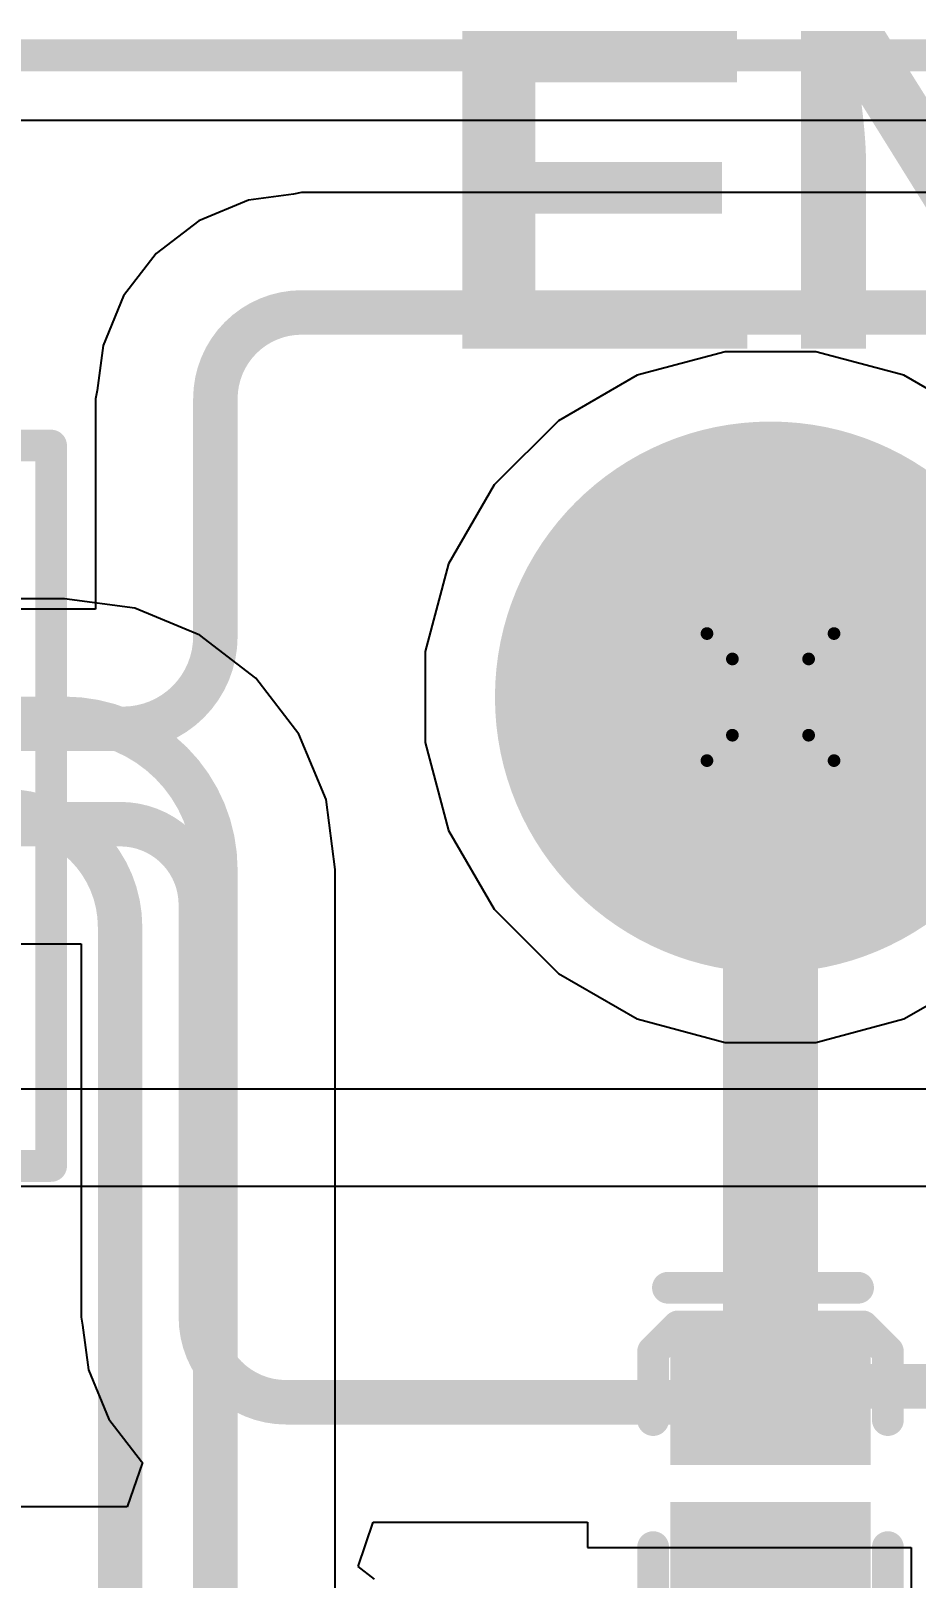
# Model space of a CAD drawing. Header units: inches. Extents: x -5 to 234, y -4 to 104.
# Drawn here: x 72.72 to 76.26, y 30.41 to 36.6 of the extents above; entities that cross this region are included whole.
import ezdxf

# ---------------------------------------------------------------- set-up
doc = ezdxf.new("R2010")
doc.units = ezdxf.units.IN
for name, color, linetype in [('Board Outline', 216, 'Continuous'), ('Bottom Layer', 5, 'Continuous'), ('Bottom Overlay', 54, 'Continuous'), ('Bottom Paste', 16, 'Continuous'), ('Bottom Solder', 6, 'Continuous'), ('Drill Drawing', 1, 'Continuous'), ('GND', 16, 'Continuous'), ('Multi-Layer', 9, 'Continuous'), ('Pad Holes', 156, 'Continuous'), ('POWER', 76, 'Continuous'), ('Top Layer', 1, 'Continuous'), ('Top Overlay', 2, 'Continuous'), ('Top Solder', 216, 'Continuous')]:
    doc.layers.add(name, color=color, linetype=linetype)
doc.styles.add('Arial Black_Bold', font='', dxfattribs={"height": 0.2})
doc.styles.get('Arial Black_Bold').set_extended_font_data('Arial Black', bold=True)

# ---------------------------------------------------------------- blocks, each defined once
blk = doc.blocks.new('0_5___T____P___2')
at = {"layer": 'Bottom Layer'}
h = blk.add_hatch(color=5, dxfattribs=at)
edge = h.paths.add_edge_path()
edge.add_arc((0, 0), 1.00000054, 0, 360)
at = {"layer": 'Bottom Solder'}
h = blk.add_hatch(color=6, dxfattribs=at)
edge = h.paths.add_edge_path()
edge.add_arc((0, 0), 1.10160054, 0, 360)
at = {"layer": 'GND'}
h = blk.add_hatch(color=16, dxfattribs=at)
edge = h.paths.add_edge_path()
edge.add_arc((0, 0), 1.00000054, 0, 360)
at = {"layer": 'Multi-Layer'}
h = blk.add_hatch(color=9, dxfattribs=at)
edge = h.paths.add_edge_path()
edge.add_arc((0, 0), 1.00000054, 0, 360)
at = {"layer": 'Pad Holes'}
h = blk.add_hatch(color=7, dxfattribs=at)
edge = h.paths.add_edge_path()
edge.add_arc((0, 0), 0.499999, 0, 360)
at = {"layer": 'POWER'}
h = blk.add_hatch(color=76, dxfattribs=at)
edge = h.paths.add_edge_path()
edge.add_arc((0, 0), 1.00000054, 0, 360)
at = {"layer": 'Top Layer'}
h = blk.add_hatch(color=1, dxfattribs=at)
edge = h.paths.add_edge_path()
edge.add_arc((0, 0), 1.00000054, 0, 360)
at = {"layer": 'Top Solder'}
h = blk.add_hatch(color=216, dxfattribs=at)
edge = h.paths.add_edge_path()
edge.add_arc((0, 0), 1.10160054, 0, 360)
blk = doc.blocks.new('DFN1006_2L__B__D____________B_7')
at = {"layer": 'Bottom Layer'}
for points in [[(-0.5249925999999999, 0.3499993), (-0.1249934, 0.3499993), (-0.1249934, -0.3499993), (-0.5249925999999999, -0.3499993)], [(0.1249934, 0.3499993), (0.5249925999999999, 0.3499993), (0.5249925999999999, -0.3499993), (0.1249934, -0.3499993)]]:
    blk.add_hatch(color=5, dxfattribs=at).paths.add_polyline_path(points)
at = {"layer": 'Bottom Paste'}
for points in [[(-0.5249925999999999, 0.3499993), (-0.1249934, 0.3499993), (-0.1249934, -0.3499993), (-0.5249925999999999, -0.3499993)], [(0.1249934, 0.3499993), (0.5249925999999999, 0.3499993), (0.5249925999999999, -0.3499993), (0.1249934, -0.3499993)]]:
    blk.add_hatch(color=16, dxfattribs=at).paths.add_polyline_path(points)
at = {"layer": 'Bottom Solder'}
for points in [[(-0.5757926, 0.4007992999999999), (-0.0741934, 0.4007992999999999), (-0.0741934, -0.4007992999999999), (-0.5757926, -0.4007992999999999)], [(0.0741934, 0.4007992999999999), (0.5757926, 0.4007992999999999), (0.5757926, -0.4007992999999999), (0.0741934, -0.4007992999999999)]]:
    blk.add_hatch(color=6, dxfattribs=at).paths.add_polyline_path(points)
at = {"layer": 'Bottom Overlay', "const_width": 0.127}
for points in [[(-0.5283199999999999, 0.4691634), (-0.6283451999999999, 0.3691382)], [(-0.5283199999999999, 0.4691634), (-0.254, 0.4691634)], [(0.254, 0.4691634), (0.5283199999999999, 0.4691634)], [(0.5283199999999999, 0.4691634), (0.6283451999999999, 0.3691382)], [(-0.782955, 0.4099813999999999), (-0.782955, -0.3500374)], [(0.782955, 0.4099813999999999), (0.782955, -0.3500374)], [(-0.6283451999999999, 0.3691382), (-0.6283451999999999, -0.3691382)], [(0.6283451999999999, 0.3691382), (0.6283451999999999, -0.3691382)], [(-0.6283451999999999, -0.3691382), (-0.5283199999999999, -0.4691634)], [(0.6283451999999999, -0.3691382), (0.5283199999999999, -0.4691634)], [(-0.5283199999999999, -0.4691634), (-0.498348, -0.4691634)], [(-0.498348, -0.4691634), (-0.254, -0.4691634)], [(0.254, -0.4691634), (0.498348, -0.4691634)], [(0.498348, -0.4691634), (0.5283199999999999, -0.4691634)]]:
    blk.add_lwpolyline(points, dxfattribs=at)
at = {"layer": 'Bottom Overlay', "const_width": 0.0635}
for points in [[(-0.56007, 0.4691634, 1), (-0.49657, 0.4691634, 1)], [(-0.56007, 0.4691634, 1), (-0.49657, 0.4691634, 1)], [(-0.2857499999999999, 0.4691634, 1), (-0.22225, 0.4691634, 1)], [(0.22225, 0.4691634, 1), (0.2857499999999999, 0.4691634, 1)], [(0.49657, 0.4691634, 1), (0.56007, 0.4691634, 1)], [(0.49657, 0.4691634, 1), (0.56007, 0.4691634, 1)], [(-0.8147049999999999, 0.4099813999999999, 1), (-0.751205, 0.4099813999999999, 1)], [(0.751205, 0.4099813999999999, 1), (0.8147049999999999, 0.4099813999999999, 1)], [(-0.6600952, 0.3691382, 1), (-0.5965951999999999, 0.3691382, 1)], [(-0.6600952, 0.3691382, 1), (-0.5965951999999999, 0.3691382, 1)], [(0.5965951999999999, 0.3691382, 1), (0.6600952, 0.3691382, 1)], [(0.5965951999999999, 0.3691382, 1), (0.6600952, 0.3691382, 1)], [(-0.8147049999999999, -0.3500374, 1), (-0.751205, -0.3500374, 1)], [(-0.6600952, -0.3691382, 1), (-0.5965951999999999, -0.3691382, 1)], [(-0.6600952, -0.3691382, 1), (-0.5965951999999999, -0.3691382, 1)], [(0.5965951999999999, -0.3691382, 1), (0.6600952, -0.3691382, 1)], [(0.5965951999999999, -0.3691382, 1), (0.6600952, -0.3691382, 1)], [(0.751205, -0.3500374, 1), (0.8147049999999999, -0.3500374, 1)], [(-0.56007, -0.4691634, 1), (-0.49657, -0.4691634, 1)], [(-0.56007, -0.4691634, 1), (-0.49657, -0.4691634, 1)], [(-0.530098, -0.4691634, 1), (-0.466598, -0.4691634, 1)], [(-0.530098, -0.4691634, 1), (-0.466598, -0.4691634, 1)], [(-0.2857499999999999, -0.4691634, 1), (-0.22225, -0.4691634, 1)], [(0.22225, -0.4691634, 1), (0.2857499999999999, -0.4691634, 1)], [(0.466598, -0.4691634, 1), (0.530098, -0.4691634, 1)], [(0.466598, -0.4691634, 1), (0.530098, -0.4691634, 1)], [(0.49657, -0.4691634, 1), (0.56007, -0.4691634, 1)], [(0.49657, -0.4691634, 1), (0.56007, -0.4691634, 1)]]:
    blk.add_lwpolyline(points, format="xyb", close=True, dxfattribs=at)
blk = doc.blocks.new('DF40C_100DS_0_4V_51__8')
at = {"layer": 'Top Overlay', "const_width": 0.127}
for points in [[(0.4199966199999999, -0.0999998), (1.50000208, -0.09999726)], [(1.49999954, -2.97999912), (1.50000208, -0.09999726)], [(0.4199991599999999, -2.97999912), (1.49999954, -2.97999912)]]:
    blk.add_lwpolyline(points, dxfattribs=at)
at = {"layer": 'Top Overlay', "const_width": 0.0635}
for points in [[(1.46825208, -0.09999726, 1), (1.53175208, -0.09999726, 1)], [(1.46825208, -0.09999726, 1), (1.53175208, -0.09999726, 1)], [(1.46824954, -2.97999912, 1), (1.53174954, -2.97999912, 1)], [(1.46824954, -2.97999912, 1), (1.53174954, -2.97999912, 1)]]:
    blk.add_lwpolyline(points, format="xyb", close=True, dxfattribs=at)

msp = doc.modelspace()

# ---------------------------------------------------------------- linework, layer by layer
at = {"layer": 'Board Outline', "const_width": 0.127}
msp.add_lwpolyline([(-0.4520183999999999, 36.49995494), (88.4519821, 36.49995494)], dxfattribs=at)
at = {"layer": 'Bottom Layer'}
for p, q in [((67.97683382, 36.24099178), (86.25563902, 36.24099178)), ((73.76939780000001, 35.94489635999999), (73.58900953999999, 35.92114736)), ((73.80172183999998, 35.9513251), (73.76939780000001, 35.94489635999999)), ((80.18454118, 35.9513251), (73.80172183999998, 35.9513251)), ((73.58900953999999, 35.92114736), (73.39079556, 35.8390444)), ((73.39079556, 35.8390444), (73.22058507999999, 35.70843506)), ((73.22058507999999, 35.70843506), (73.08997574, 35.53822458)), ((73.08997574, 35.53822458), (73.00787278, 35.3400106)), ((73.00787278, 35.3400106), (72.98412377999999, 35.15962234)), ((72.98412377999999, 35.15962234), (72.97769504, 35.1272983)), ((72.97769504, 35.1272983), (72.97769504, 34.28648464)), ((72.97769504, 34.28648464), (65.8368, 34.28648464)), ((67.16110266, 32.94729503999999), (72.91962048, 32.94729503999999)), ((72.91962048, 32.94729503999999), (72.91962048, 31.45590356)), ((72.91962048, 31.45590356), (72.9261559, 31.42304612)), ((72.9261559, 31.42304612), (72.94969662, 31.24424282)), ((72.94969662, 31.24424282), (73.03139571999999, 31.0470042)), ((73.03139571999999, 31.0470042), (73.16135736, 30.87763192)), ((73.16515974, 30.87471346), (73.10480426, 30.69691345999999)), ((73.16135736, 30.87763192), (73.16515974, 30.87471346)), ((73.10480426, 30.69691345999999), (69.43632544, 30.69691345999999)), ((74.02710366, 30.45809504), (74.08745914, 30.63589504)), ((74.08745914, 30.63589504), (74.94502917999999, 30.63589504)), ((74.94502917999999, 30.63589504), (74.94502917999999, 30.5340004)), ((74.94502917999999, 30.5340004), (76.2381, 30.5340004)), ((76.2381, 30.5340004), (76.2381, 29.70605946)), ((74.09230292, 30.40806466), (74.02710366, 30.45809504))]:
    msp.add_line(p, q, dxfattribs=at)
at = {"layer": 'Bottom Layer', "const_width": 0.1778}
for points in [[(73.45679999999999, 35.1272983, -0.4142135623730951), (73.80172183999998, 35.47222014)], [(73.45679999999999, 34.17687856, -0.4142135623730951), (73.08730111999999, 33.80737968)], [(73.07639689999999, 33.4264, -0.4142135623730951), (73.39872543999999, 33.10407145999999)], [(73.739629, 31.115, -0.4142135623730951), (73.39872543999999, 31.45590356)], [(75.67602848, 31.17901054, -0.4142135623730951), (75.61201794, 31.115)]]:
    msp.add_lwpolyline(points, format="xyb", dxfattribs=at)
at = {"layer": 'Bottom Layer'}
for points, const_width in [([(73.80172183999998, 35.47222014), (80.18454118, 35.47222014)], 0.1778), ([(73.45679999999999, 34.17687856), (73.45679999999999, 35.1272983)], 0.1778), ([(75.67602848, 31.17901054), (75.67602848, 33.9344)], 0.3809999999999999), ([(65.8368, 33.80737968), (73.08730111999999, 33.80737968)], 0.1778), ([(66.26859999999999, 33.4264), (73.07639689999999, 33.4264)], 0.1778), ([(73.39872543999999, 31.45590356), (73.39872543999999, 33.10407145999999)], 0.1778), ([(75.70803248, 31.147004), (75.74003902, 31.17901054)], 0.1778), ([(75.74003902, 31.17901054), (76.86014854, 31.17901054)], 0.1778), ([(73.739629, 31.115), (75.61201794, 31.115)], 0.1778), ([(75.67602848, 29.53486092), (75.67602848, 30.39356634)], 0.508)]:
    msp.add_lwpolyline(points, dxfattribs=dict(at, const_width=const_width))
for points, const_width in [([(73.75727183999999, 35.47222014, 1), (73.84617184, 35.47222014, 1)], 0.0889), ([(73.75727183999999, 35.47222014, 1), (73.84617184, 35.47222014, 1)], 0.0889), ([(73.41234999999999, 35.1272983, 1), (73.50124999999998, 35.1272983, 1)], 0.0889), ([(73.41234999999999, 35.1272983, 1), (73.50124999999998, 35.1272983, 1)], 0.0889), ([(73.41234999999999, 34.17687856, 1), (73.50124999999998, 34.17687856, 1)], 0.0889), ([(73.41234999999999, 34.17687856, 1), (73.50124999999998, 34.17687856, 1)], 0.0889), ([(75.58077847999999, 33.9344, 1), (75.77127847999999, 33.9344, 1)], 0.1905), ([(73.04285112, 33.80737968, 1), (73.13175111999999, 33.80737968, 1)], 0.0889), ([(73.04285112, 33.80737968, 1), (73.13175111999999, 33.80737968, 1)], 0.0889), ([(73.0319469, 33.4264, 1), (73.12084689999999, 33.4264, 1)], 0.0889), ([(73.0319469, 33.4264, 1), (73.12084689999999, 33.4264, 1)], 0.0889), ([(73.35427544, 33.10407145999999, 1), (73.44317543999999, 33.10407145999999, 1)], 0.0889), ([(73.35427544, 33.10407145999999, 1), (73.44317543999999, 33.10407145999999, 1)], 0.0889), ([(73.35427544, 31.45590356, 1), (73.44317543999999, 31.45590356, 1)], 0.0889), ([(73.35427544, 31.45590356, 1), (73.44317543999999, 31.45590356, 1)], 0.0889), ([(75.58077847999999, 31.17901054, 1), (75.77127847999999, 31.17901054, 1)], 0.1905), ([(75.63157848, 31.17901054, 1), (75.72047848, 31.17901054, 1)], 0.0889), ([(75.69558902, 31.17901054, 1), (75.78448902, 31.17901054, 1)], 0.0889), ([(75.69558902, 31.17901054, 1), (75.78448902, 31.17901054, 1)], 0.0889), ([(73.695179, 31.115, 1), (73.784079, 31.115, 1)], 0.0889), ([(73.695179, 31.115, 1), (73.784079, 31.115, 1)], 0.0889), ([(75.56756793999999, 31.115, 1), (75.65646794, 31.115, 1)], 0.0889), ([(75.56756793999999, 31.115, 1), (75.65646794, 31.115, 1)], 0.0889), ([(75.66358248, 31.147004, 1), (75.75248248, 31.147004, 1)], 0.0889), ([(75.54902848, 30.39356634, 1), (75.80302848, 30.39356634, 1)], 0.254)]:
    msp.add_lwpolyline(points, format="xyb", close=True, dxfattribs=dict(at, const_width=const_width))
at = {"layer": 'Drill Drawing', "const_width": 0.0508}
for points in [[(75.42202848, 34.1884), (75.93002847999999, 34.1884)], [(75.42202848, 33.6804), (75.42202848, 34.1884)], [(75.93002847999999, 33.6804), (75.93002847999999, 34.1884)], [(75.52362848, 34.0868), (75.82842848, 34.0868)], [(75.52362848, 33.782), (75.52362848, 34.0868)], [(75.82842848, 33.782), (75.82842848, 34.0868)], [(75.52362848, 33.782), (75.82842848, 33.782)], [(75.42202848, 33.6804), (75.93002847999999, 33.6804)]]:
    msp.add_lwpolyline(points, dxfattribs=at)
at = {"layer": 'Drill Drawing', "const_width": 0.0254}
for points in [[(75.40932848, 34.1884, 1), (75.43472848, 34.1884, 1)], [(75.40932848, 34.1884, 1), (75.43472848, 34.1884, 1)], [(75.91732848, 34.1884, 1), (75.94272848, 34.1884, 1)], [(75.91732848, 34.1884, 1), (75.94272848, 34.1884, 1)], [(75.51092848, 34.0868, 1), (75.53632848, 34.0868, 1)], [(75.51092848, 34.0868, 1), (75.53632848, 34.0868, 1)], [(75.81572848, 34.0868, 1), (75.84112848, 34.0868, 1)], [(75.81572848, 34.0868, 1), (75.84112848, 34.0868, 1)], [(75.51092848, 33.782, 1), (75.53632848, 33.782, 1)], [(75.51092848, 33.782, 1), (75.53632848, 33.782, 1)], [(75.81572848, 33.782, 1), (75.84112848, 33.782, 1)], [(75.81572848, 33.782, 1), (75.84112848, 33.782, 1)], [(75.40932848, 33.6804, 1), (75.43472848, 33.6804, 1)], [(75.40932848, 33.6804, 1), (75.43472848, 33.6804, 1)], [(75.91732848, 33.6804, 1), (75.94272848, 33.6804, 1)], [(75.91732848, 33.6804, 1), (75.94272848, 33.6804, 1)]]:
    msp.add_lwpolyline(points, format="xyb", close=True, dxfattribs=at)
at = {"layer": 'GND'}
for p, q in [((67.97683382, 36.24099178), (86.25563902, 36.24099178)), ((75.49421527999999, 35.31540054), (75.14298154, 35.22128846)), ((75.85784167999999, 35.31540054), (75.49421527999999, 35.31540054)), ((76.20907542, 35.22128846), (75.85784167999999, 35.31540054)), ((75.14298154, 35.22128846), (74.82807233999999, 35.03947526)), ((76.52398462, 35.03947526), (76.20907542, 35.22128846)), ((74.82807233999999, 35.03947526), (74.57095321999999, 34.78235614)), ((74.57095321999999, 34.78235614), (74.38914002, 34.46744694)), ((74.38914002, 34.46744694), (74.29502794, 34.1162132)), ((74.29502794, 34.1162132), (74.29502794, 33.7525868)), ((74.29502794, 33.7525868), (74.38914002, 33.40135306)), ((74.38914002, 33.40135306), (74.57095321999999, 33.08644386)), ((74.57095321999999, 33.08644386), (74.82807233999999, 32.82932474)), ((74.82807233999999, 32.82932474), (75.14298154, 32.64751154)), ((76.20907542, 32.64751154), (76.52398462, 32.82932474)), ((75.14298154, 32.64751154), (75.49421527999999, 32.55339946)), ((75.85784167999999, 32.55339946), (76.20907542, 32.64751154)), ((75.49421527999999, 32.55339946), (75.85784167999999, 32.55339946))]:
    msp.add_line(p, q, dxfattribs=at)
at = {"layer": 'POWER'}
for p, q in [((71.97683344, 36.24099178), (86.25563902, 36.24099178)), ((75.49421527999999, 35.31540054), (75.14298154, 35.22128846)), ((75.85784167999999, 35.31540054), (75.49421527999999, 35.31540054)), ((76.20907542, 35.22128846), (75.85784167999999, 35.31540054)), ((75.14298154, 35.22128846), (74.82807233999999, 35.03947526)), ((76.52398462, 35.03947526), (76.20907542, 35.22128846)), ((74.82807233999999, 35.03947526), (74.57095321999999, 34.78235614)), ((74.57095321999999, 34.78235614), (74.38914002, 34.46744694)), ((74.38914002, 34.46744694), (74.29502794, 34.1162132)), ((74.29502794, 34.1162132), (74.29502794, 33.7525868)), ((74.29502794, 33.7525868), (74.38914002, 33.40135306)), ((74.38914002, 33.40135306), (74.57095321999999, 33.08644386)), ((74.57095321999999, 33.08644386), (74.82807233999999, 32.82932474)), ((74.82807233999999, 32.82932474), (75.14298154, 32.64751154)), ((76.20907542, 32.64751154), (76.52398462, 32.82932474)), ((75.14298154, 32.64751154), (75.49421527999999, 32.55339946)), ((75.85784167999999, 32.55339946), (76.20907542, 32.64751154)), ((75.49421527999999, 32.55339946), (75.85784167999999, 32.55339946)), ((81.14391696, 32.36704728), (71.86602594, 32.36704982)), ((54.94017967999999, 31.9785873), (81.14392712, 31.97858222))]:
    msp.add_line(p, q, dxfattribs=at)
at = {"layer": 'Top Layer'}
for p, q in [((67.97683382, 36.24099178), (86.25563902, 36.24099178)), ((75.49421527999999, 35.31540054), (75.14298154, 35.22128846)), ((75.85784167999999, 35.31540054), (75.49421527999999, 35.31540054)), ((76.20907542, 35.22128846), (75.85784167999999, 35.31540054)), ((75.14298154, 35.22128846), (74.82807233999999, 35.03947526)), ((76.52398462, 35.03947526), (76.20907542, 35.22128846)), ((74.82807233999999, 35.03947526), (74.57095321999999, 34.78235614)), ((74.57095321999999, 34.78235614), (74.38914002, 34.46744694)), ((74.38914002, 34.46744694), (74.29502794, 34.1162132)), ((72.85413928, 34.32659886), (71.380985, 34.32659886)), ((73.13413364, 34.28978664), (72.85413928, 34.32664965999999)), ((72.85413928, 34.32664965999999), (72.85413928, 34.32659886)), ((73.39504752, 34.18171472), (73.13413364, 34.28978664)), ((73.61909838, 34.00979228), (73.39504752, 34.18171472)), ((74.29502794, 34.1162132), (74.29502794, 33.7525868)), ((73.79102082, 33.78574141999999), (73.61909838, 34.00979228)), ((73.89909274, 33.52482754), (73.79102082, 33.78574141999999)), ((74.29502794, 33.7525868), (74.38914002, 33.40135306)), ((73.93595576, 33.24483317999999), (73.89909274, 33.52482754)), ((74.38914002, 33.40135306), (74.57095321999999, 33.08644386)), ((73.93590496, 28.49265066), (73.93590496, 33.24483317999999)), ((73.93590496, 33.24483317999999), (73.93595576, 33.24483317999999)), ((74.57095321999999, 33.08644386), (74.82807233999999, 32.82932474)), ((74.82807233999999, 32.82932474), (75.14298154, 32.64751154)), ((76.20907542, 32.64751154), (76.52398462, 32.82932474)), ((75.14298154, 32.64751154), (75.49421527999999, 32.55339946)), ((75.85784167999999, 32.55339946), (76.20907542, 32.64751154)), ((75.49421527999999, 32.55339946), (75.85784167999999, 32.55339946))]:
    msp.add_line(p, q, dxfattribs=at)
at = {"layer": 'Top Layer', "const_width": 0.1778}
for points in [[(66.05628648, 33.8474939), (72.85413928, 33.8474939)], [(73.45679999999999, 28.4199457), (73.45679999999999, 33.24483317999999)], [(73.07579999999999, 28.2194), (73.07579999999999, 33.01621286)]]:
    msp.add_lwpolyline(points, dxfattribs=at)
at = {"layer": 'Top Layer', "const_width": 0.0889}
for points in [[(72.80968928, 33.8474939, 1), (72.89858928, 33.8474939, 1)], [(72.80968928, 33.8474939, 1), (72.89858928, 33.8474939, 1)], [(73.41234999999999, 33.24483317999999, 1), (73.50124999999998, 33.24483317999999, 1)], [(73.41234999999999, 33.24483317999999, 1), (73.50124999999998, 33.24483317999999, 1)], [(73.03134999999999, 33.01621286, 1), (73.12025, 33.01621286, 1)], [(73.03134999999999, 33.01621286, 1), (73.12025, 33.01621286, 1)]]:
    msp.add_lwpolyline(points, format="xyb", close=True, dxfattribs=at)
at = {"layer": 'Top Layer', "const_width": 0.1778}
for points in [[(72.85413928, 33.8474939, -0.4142135623730951), (73.45679999999999, 33.24483317999999)], [(72.61357079999999, 33.47844206, -0.4142135623730951), (73.07579999999999, 33.01621286)]]:
    msp.add_lwpolyline(points, format="xyb", dxfattribs=at)

# ---------------------------------------------------------------- block references
msp.add_blockref('DF40C_100DS_0_4V_51__8', (71.29998694, 35.03988928))
at = {"rotation": 90}
for name, p in [('0_5___T____P___2', (75.67602848, 33.9344)), ('DFN1006_2L__B__D____________B_7', (75.67602848, 30.790007))]:
    msp.add_blockref(name, p, dxfattribs=at)

# ---------------------------------------------------------------- texts
at = {"layer": 'Top Overlay', "style": 'Arial Black_Bold'}
msp.add_text('ENA', height=1.27, dxfattribs=at).set_placement((74.30768984, 35.3276662))

doc.saveas('drawing.dxf')
